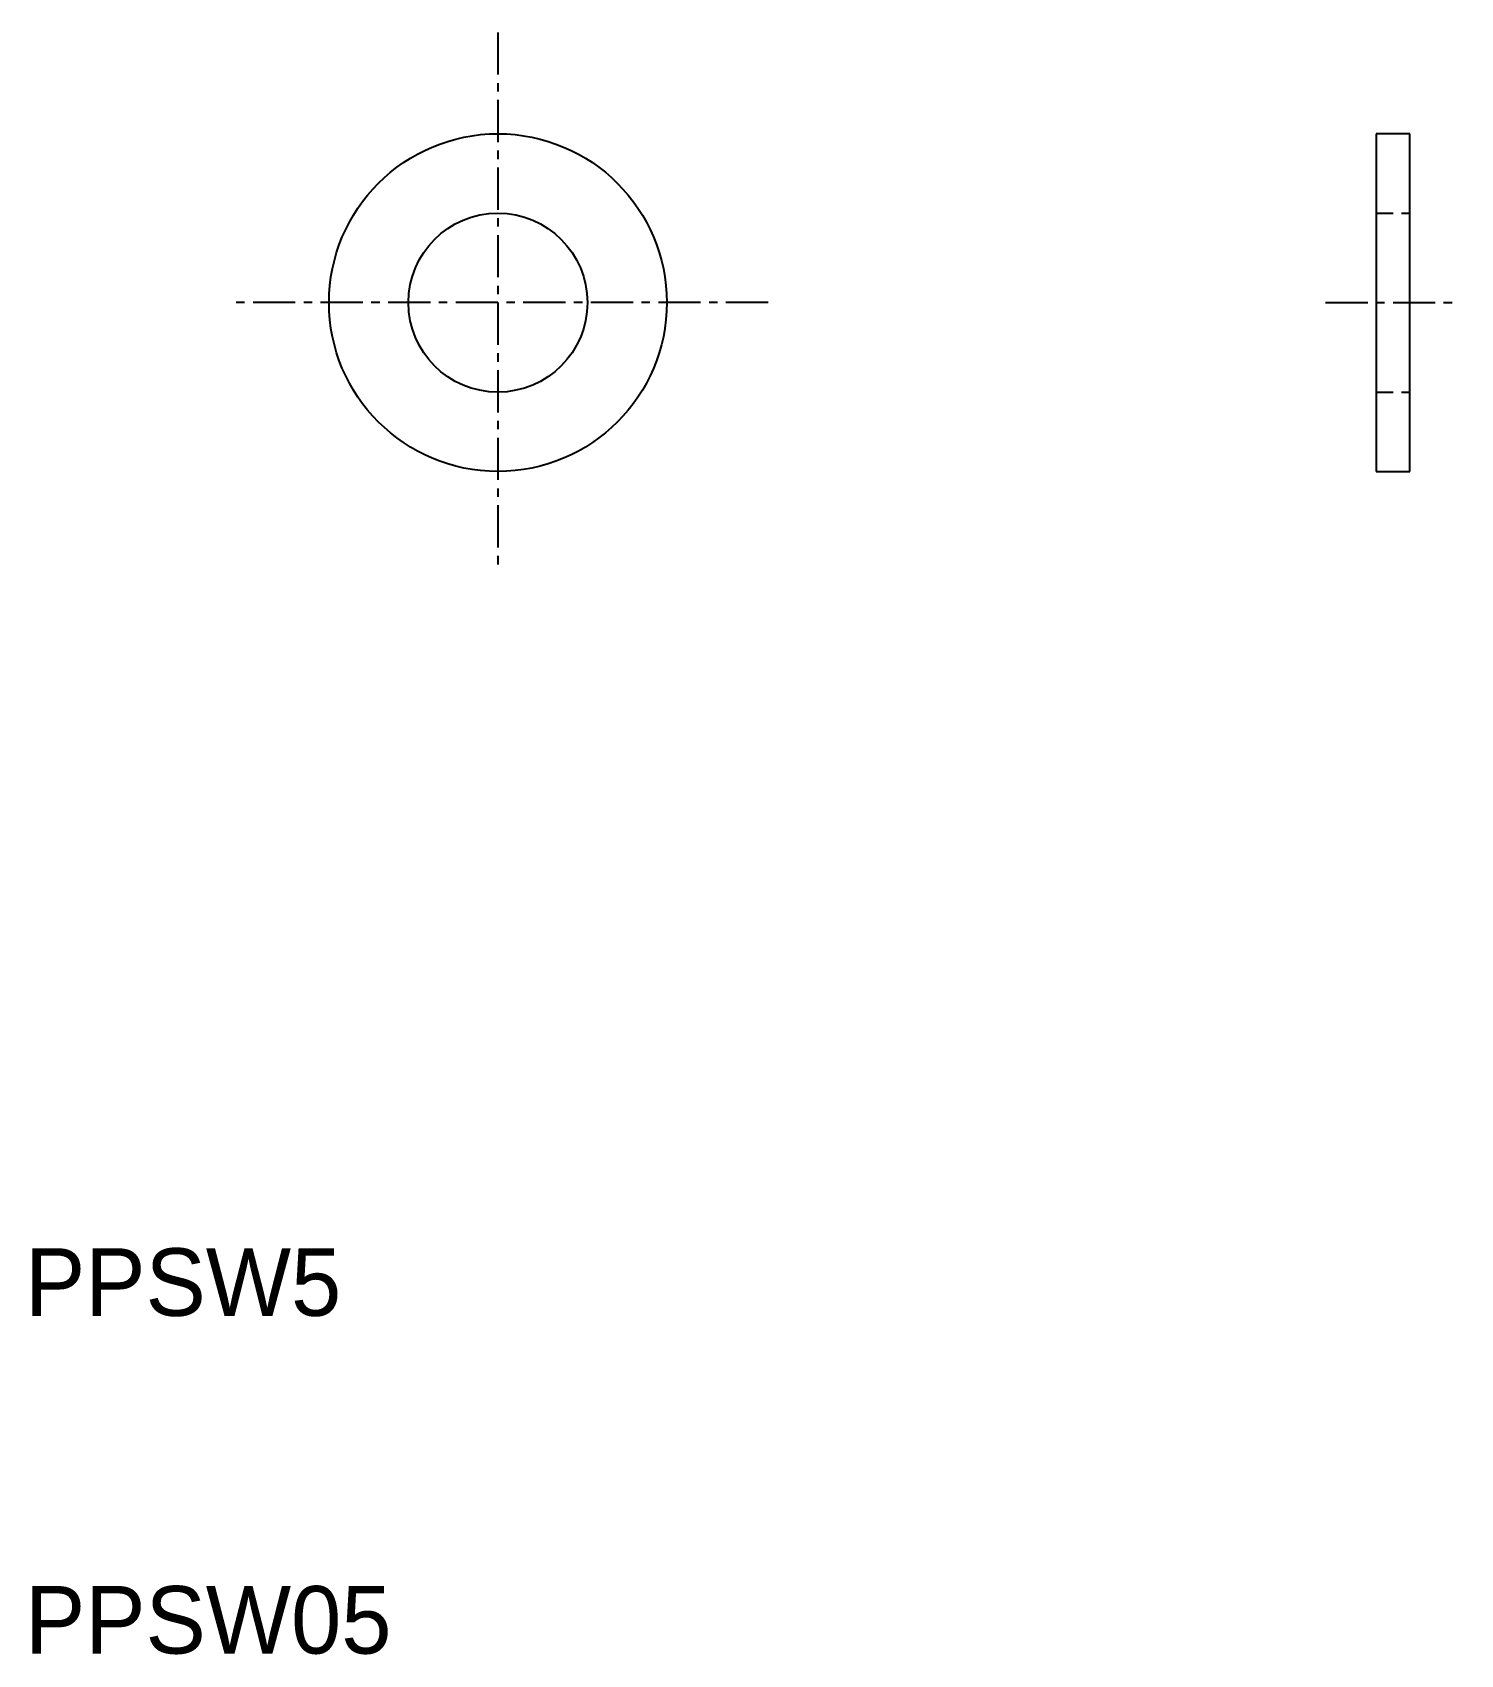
# Model space of a CAD drawing. Extents: x 10.2 to 52.5, y 10 to 58.
import ezdxf

# ---------------------------------------------------------------- set-up
doc = ezdxf.new("R2010")
doc.units = 0
doc.linetypes.add('CENTER', pattern=[2, 1.25, -0.25, 0.25, -0.25])
doc.linetypes.add('DASHED', pattern=[0.75, 0.5, -0.25])
doc.layers.get('0').update_dxf_attribs({"linetype": 'CONTINUOUS'})
doc.layers.add('CENTER', color=1, linetype='CENTER')

msp = doc.modelspace()

# ---------------------------------------------------------------- linework, layer by layer
at = {"color": 7, "linetype": 'CONTINUOUS'}
for p, q in [((50, 55), (50, 45)), ((51, 55), (50, 55)), ((51, 45), (51, 55)), ((50, 45), (51, 45))]:
    msp.add_line(p, q, dxfattribs=at)
at = {"color": 3, "linetype": 'DASHED'}
for p, q in [((50, 52.65), (51, 52.65)), ((50, 47.35), (51, 47.35))]:
    msp.add_line(p, q, dxfattribs=at)
at = {"color": 7, "linetype": 'CONTINUOUS'}
for radius in [5, 2.65]:
    msp.add_circle((24, 50), radius, dxfattribs=at)
at = {"layer": 'CENTER', "color": 1, "linetype": 'CENTER'}
for p, q in [((24, 58), (24, 42)), ((32, 50), (16, 50)), ((48.5, 50), (52.5, 50))]:
    msp.add_line(p, q, dxfattribs=at)

# ---------------------------------------------------------------- texts
at = {"color": 7, "linetype": 'CONTINUOUS'}
for s, p in [('PPSW5', (10, 20)), ('PPSW05', (10, 10))]:
    msp.add_text(s, height=2, dxfattribs=at).set_placement(p)

doc.saveas('drawing.dxf')
